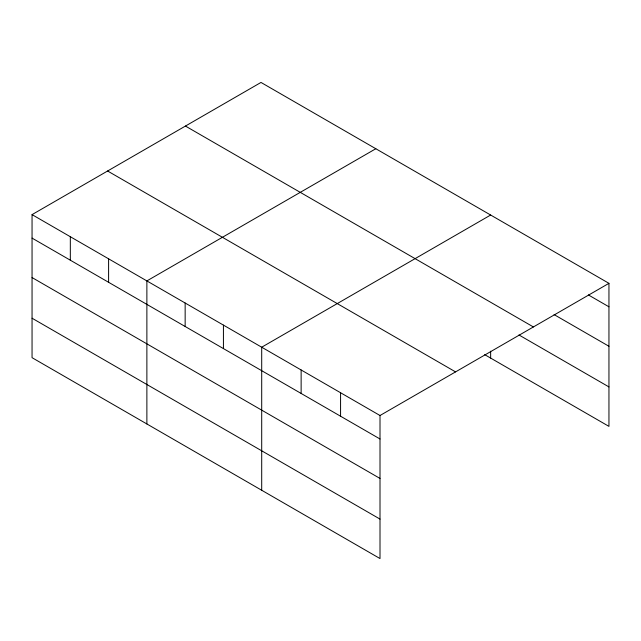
<?xml version="1.0" encoding="UTF-8"?>
<svg xmlns="http://www.w3.org/2000/svg" width="641" height="641" viewBox="0 0 641 641"><rect width="100%" height="100%" fill="white"/><g stroke="black" fill="none" stroke-linecap="round" stroke-linejoin="round"><path stroke-width="0.96" d="M32.05 214.623L380.009 415.512L380.009 558.559L32.05 357.67L32.05 214.623L260.991 82.441L608.95 283.33L608.95 426.377L484.692 354.641M375.818 148.736L146.877 280.91L146.877 423.965M490.645 215.031L261.704 347.206L261.704 490.253M380.009 415.512L608.95 283.33M588.374 294.924L608.95 306.807M554.08 314.587L608.95 346.268M185.441 126.061L533.4 326.95M518.938 334.955L608.95 386.924M107.6 171.003L455.559 371.892M32.05 238.099L380.009 438.989M32.05 277.553L380.009 478.442M32.05 318.208L380.009 519.098M490.645 351.172L490.645 358.079M340.571 392.741L340.571 416.217M301.134 369.977L301.134 393.454M223.429 325.107L223.429 348.584M185.153 303.009L185.153 326.485M108.601 258.82L108.601 282.288M70.326 236.721L70.326 260.19"/></g></svg>
